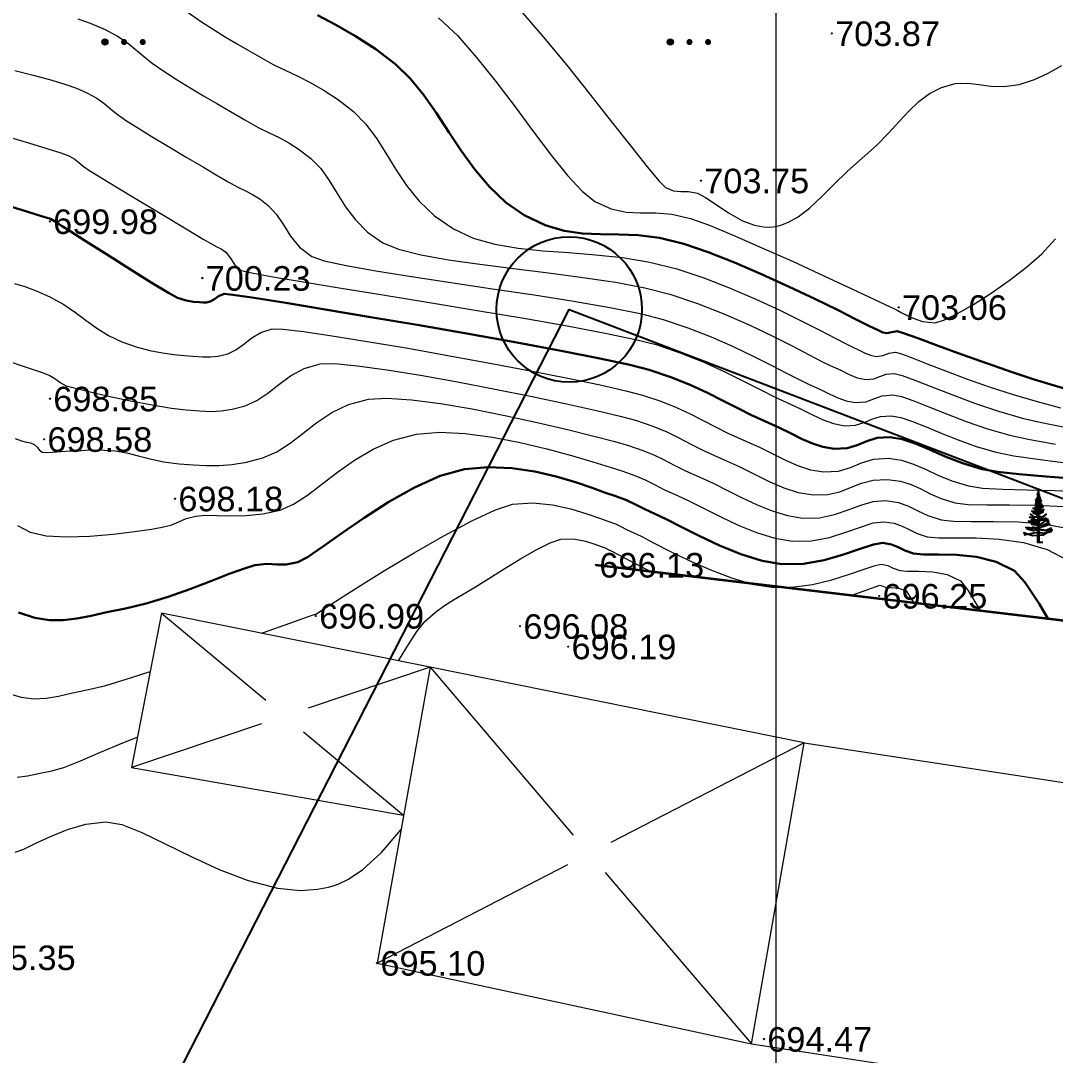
# Model space of a CAD drawing. Header units: feet. Extents: x 3381 to 1374491, y 675186 to 8751562.
# Drawn here: x 686582.54 to 686624.69, y 4376197.73 to 4376239.87 of the extents above; entities that cross this region are included whole.
import ezdxf

# ---------------------------------------------------------------- set-up
doc = ezdxf.new("R2010")
doc.units = ezdxf.units.FT
doc.header["$MEASUREMENT"] = 0
doc.header["$PDMODE"] = 34
doc.header["$PDSIZE"] = 0.01
doc.layers.get('0').update_dxf_attribs({"linetype": 'CONTINUOUS'})
for name, color, linetype in [('0_Point_Height', 2, 'CONTINUOUS'), ('0_Point_Point', 7, 'CONTINUOUS'), ('Aqaclar', 3, 'CONTINUOUS'), ('col bitkisi', 7, 'CONTINUOUS')]:
    doc.layers.add(name, color=color, linetype=linetype)
for name, color, linetype, lineweight in [('ANA HORIZONTAL', 24, 'CONTINUOUS', 30), ('das hasar', 5, 'CONTINUOUS', 0), ('das tikili', 5, 'CONTINUOUS', 0), ('HORIZANTAL', 24, 'CONTINUOUS', 13), ('km setka', 170, 'CONTINUOUS', 15)]:
    doc.layers.add(name, color=color, linetype=linetype, lineweight=lineweight)
doc.styles.get("Standard").update_dxf_attribs({"font": 'arial.ttf', "height": 2.5})
doc.linetypes.add('FENCELINE2', pattern='A,6.35,-2.54,[132,ltypeshp.shx,S=2.54,R=0,X=-2.54,Y=0],-2.54,25.4', length=36.83)

msp = doc.modelspace()

# ---------------------------------------------------------------- hatches: boundary and pattern name
at = {"layer": 'col bitkisi', "ltscale": 1.5}
h = msp.add_hatch(color=256, dxfattribs=at)
edge = h.paths.add_edge_path()
edge.add_arc((686585.974, 4376239.002), 0.125, 0, 360)
h = msp.add_hatch(color=256, dxfattribs=at)
edge = h.paths.add_edge_path()
edge.add_arc((686586.756, 4376239.002), 0.125, 0, 360)
h = msp.add_hatch(color=256, dxfattribs=at)
edge = h.paths.add_edge_path()
edge.add_arc((686587.515, 4376239.002), 0.125, 0, 360)
h = msp.add_hatch(color=256, dxfattribs=at)
edge = h.paths.add_edge_path()
edge.add_arc((686609.003, 4376239.002), 0.125, 0, 360)
h = msp.add_hatch(color=256, dxfattribs=at)
edge = h.paths.add_edge_path()
edge.add_arc((686609.785, 4376239.002), 0.125, 0, 360)
h = msp.add_hatch(color=256, dxfattribs=at)
edge = h.paths.add_edge_path()
edge.add_arc((686610.544, 4376239.002), 0.125, 0, 360)

# ---------------------------------------------------------------- linework, layer by layer
msp.add_lwpolyline([(686561.888, 4376144.109), (686604.888, 4376228.109), (686685.888, 4376197.109), (686653.888, 4376116.109)], close=True)
msp.add_circle((686604.888, 4376228.109), 2.961)
at = {"linetype": 'Continuous'}
for points, knots in [([(686613.86, 4376350.079), (686615.681, 4376346.609), (686621.987, 4376334.591), (686631.884, 4376316.609), (686645.879, 4376297.345), (686656.65, 4376277.147), (686667.613, 4376259.262), (686676.741, 4376241.858), (686690.156, 4376223.337), (686706.755, 4376209.048), (686718.29, 4376194.211), (686726.22, 4376183.729), (686737.538, 4376171.81), (686745.787, 4376161.118), (686750.231, 4376155.358)], [0, 0, 0, 0, 11.75951, 40.72321, 61.46233, 83.054979, 109.290717, 124.392744, 141.962718, 177.533008, 189.558821, 198.276488, 216.955448, 238.768866, 238.768866, 238.768866, 238.768866]), ([(686618.617, 4376329.549), (686614.677, 4376325.786), (686614.149, 4376325.735), (686612.56, 4376325.576), (686611.496, 4376325.459), (686608.545, 4376325.052), (686606.668, 4376324.698), (686603.89, 4376323.82), (686602.938, 4376323.449), (686601.448, 4376322.712), (686600.888, 4376322.395), (686599.727, 4376321.64), (686599.14, 4376321.193), (686598.024, 4376320.244), (686597.495, 4376319.74), (686596.253, 4376318.469), (686595.563, 4376317.682), (686594.452, 4376316.364), (686594.018, 4376315.834), (686593.161, 4376314.788), (686592.737, 4376314.267), (686591.47, 4376312.712), (686590.638, 4376311.684), (686588.158, 4376308.616), (686586.531, 4376306.593), (686583.622, 4376302.998), (686582.346, 4376301.428), (686580.31, 4376298.949), (686579.568, 4376298.051), (686578.136, 4376296.33), (686577.447, 4376295.507), (686576.218, 4376294.053), (686575.684, 4376293.424), (686574.315, 4376291.823), (686573.442, 4376290.818), (686572.01, 4376288.876), (686571.423, 4376287.966), (686570.658, 4376286.313), (686570.409, 4376285.609), (686570.175, 4376284.487), (686570.121, 4376284.094), (686570.073, 4376283.3), (686570.078, 4376282.904), (686570.198, 4376281.304), (686570.513, 4376280.131), (686571.225, 4376278.287), (686571.562, 4376277.58), (686572.287, 4376276.244), (686572.679, 4376275.612), (686573.966, 4376273.69), (686574.914, 4376272.496), (686576.378, 4376270.562), (686576.929, 4376269.812), (686577.93, 4376268.28), (686578.377, 4376267.503), (686579.047, 4376266.033), (686579.289, 4376265.346), (686579.634, 4376263.91), (686579.739, 4376263.169), (686579.817, 4376261.572), (686579.77, 4376260.718), (686579.506, 4376259.038), (686579.29, 4376258.207), (686578.494, 4376255.973), (686577.763, 4376254.62), (686576.29, 4376252.473), (686575.636, 4376251.645), (686574.245, 4376250.037), (686573.506, 4376249.254), (686572.005, 4376247.702), (686571.243, 4376246.933), (686569.921, 4376245.549), (686569.356, 4376244.941), (686568.261, 4376243.688), (686567.733, 4376243.049), (686566.193, 4376241.102), (686565.228, 4376239.765), (686563.529, 4376237.301), (686562.781, 4376236.18), (686561.312, 4376233.911), (686560.593, 4376232.765), (686558.492, 4376229.291), (686557.166, 4376226.927), (686554.77, 4376222.238), (686553.691, 4376219.917), (686552.027, 4376215.893), (686551.39, 4376214.209), (686550.232, 4376210.803), (686549.71, 4376209.086), (686548.697, 4376205.458), (686548.214, 4376203.545), (686547.431, 4376200.253), (686547.116, 4376198.876), (686546.502, 4376196.111), (686546.207, 4376194.723), (686545.783, 4376192.55), (686545.637, 4376191.775), (686545.398, 4376190.375), (686545.303, 4376189.756), (686545.063, 4376187.792), (686544.987, 4376186.448), (686544.99, 4376183.432), (686545.111, 4376181.76), (686545.551, 4376178.468), (686545.868, 4376176.849), (686546.508, 4376174.133), (686546.801, 4376173.025), (686547.366, 4376171.027), (686547.632, 4376170.134), (686548.125, 4376168.52), (686548.351, 4376167.79), (686548.847, 4376166.316), (686549.116, 4376165.576), (686549.572, 4376164.485), (686549.728, 4376164.132), (686550.231, 4376163.078), (686550.592, 4376162.417), (686551.273, 4376161.147), (686551.593, 4376160.538), (686551.991, 4376159.636), (686552.112, 4376159.332), (686552.299, 4376158.778), (686552.37, 4376158.531), (686552.493, 4376158.007), (686552.545, 4376157.734), (686552.679, 4376156.898), (686552.741, 4376156.307), (686550.557, 4376151.893)], [0, 0, 0, 0, 1.504182, 1.504182, 4.512547, 4.512547, 9.897023, 9.897023, 12.795834, 12.795834, 14.604059, 14.604059, 16.662244, 16.662244, 18.72043, 18.72043, 21.69221, 21.69221, 23.690537, 23.690537, 25.688865, 25.688865, 29.68552, 29.68552, 37.678831, 37.678831, 43.858623, 43.858623, 47.338723, 47.338723, 50.479181, 50.479181, 52.843093, 52.843093, 56.452422, 56.452422, 59.343353, 59.343353, 61.301717, 61.301717, 62.310714, 62.310714, 63.319712, 63.319712, 66.426739, 66.426739, 68.50177, 68.50177, 70.576802, 70.576802, 75.092259, 75.092259, 77.984383, 77.984383, 80.876507, 80.876507, 83.368148, 83.368148, 85.859789, 85.859789, 88.693846, 88.693846, 91.527902, 91.527902, 96.504404, 96.504404, 99.813748, 99.813748, 103.123092, 103.123092, 106.359907, 106.359907, 108.778682, 108.778682, 111.197456, 111.197456, 116.035005, 116.035005, 120.025858, 120.025858, 124.016711, 124.016711, 131.998417, 131.998417, 139.538843, 139.538843, 144.840516, 144.840516, 150.142189, 150.142189, 155.992549, 155.992549, 160.212599, 160.212599, 164.43265, 164.43265, 166.77754, 166.77754, 168.584028, 168.584028, 172.423705, 172.423705, 177.221179, 177.221179, 182.018653, 182.018653, 185.384546, 185.384546, 188.140377, 188.140377, 190.397291, 190.397291, 192.654204, 192.654204, 193.73589, 193.73589, 195.899262, 195.899262, 198.062634, 198.062634, 199.190084, 199.190084, 200.13488, 200.13488, 201.079676, 201.079676, 202.923933, 202.923933, 202.923933, 202.923933]), ([(686622.52, 4376323.079), (686614.958, 4376322.799), (686614.429, 4376322.748), (686612.851, 4376322.59), (686611.814, 4376322.475), (686609.013, 4376322.087), (686607.305, 4376321.756), (686604.888, 4376320.988), (686604.08, 4376320.669), (686602.831, 4376320.047), (686602.362, 4376319.779), (686601.213, 4376319.021), (686600.543, 4376318.475), (686599.232, 4376317.251), (686598.595, 4376316.575), (686597.331, 4376315.14), (686596.705, 4376314.38), (686594.558, 4376311.759), (686593.079, 4376309.934), (686590.152, 4376306.308), (686588.702, 4376304.508), (686584.315, 4376299.085), (686581.339, 4376295.443), (686577.62, 4376291.07), (686577.135, 4376290.508), (686576.194, 4376289.398), (686575.738, 4376288.848), (686574.75, 4376287.56), (686574.253, 4376286.824), (686573.566, 4376285.505), (686573.339, 4376284.919), (686573.151, 4376284.079), (686573.112, 4376283.819), (686573.076, 4376283.29), (686573.078, 4376283.014), (686573.162, 4376281.905), (686573.392, 4376281.002), (686573.944, 4376279.576), (686574.188, 4376279.047), (686574.726, 4376278.027), (686575.02, 4376277.532), (686576.104, 4376275.852), (686576.996, 4376274.706), (686578.514, 4376272.715), (686579.127, 4376271.899), (686580.297, 4376270.163), (686580.852, 4376269.245), (686581.599, 4376267.691), (686581.845, 4376267.096), (686582.255, 4376265.861), (686582.417, 4376265.23), (686582.774, 4376263.316), (686582.843, 4376262.011), (686582.672, 4376259.61), (686582.471, 4376258.515), (686581.869, 4376256.404), (686581.468, 4376255.385), (686580.514, 4376253.446), (686579.963, 4376252.525), (686578.582, 4376250.51), (686577.719, 4376249.445), (686575.934, 4376247.439), (686575.013, 4376246.494), (686573.347, 4376244.787), (686572.598, 4376244.021), (686571.421, 4376242.746), (686570.976, 4376242.242), (686570.104, 4376241.207), (686569.678, 4376240.678), (686568.424, 4376239.062), (686567.619, 4376237.945), (686566.092, 4376235.736), (686565.365, 4376234.649), (686563.944, 4376232.46), (686563.249, 4376231.355), (686561.22, 4376228.012), (686559.94, 4376225.744), (686557.563, 4376221.128), (686556.466, 4376218.781), (686554.812, 4376214.778), (686554.196, 4376213.144), (686553.073, 4376209.836), (686552.565, 4376208.159), (686551.567, 4376204.577), (686551.087, 4376202.667), (686550.316, 4376199.414), (686550.01, 4376198.074), (686549.419, 4376195.401), (686549.135, 4376194.066), (686548.72, 4376191.94), (686548.571, 4376191.145), (686548.338, 4376189.757), (686548.249, 4376189.16), (686548.112, 4376187.966), (686548.062, 4376187.366), (686547.967, 4376185.557), (686547.976, 4376184.342), (686548.166, 4376181.209), (686548.446, 4376179.3), (686549.236, 4376175.493), (686549.743, 4376173.594), (686550.489, 4376171.053), (686550.683, 4376170.412), (686551.076, 4376169.134), (686551.274, 4376168.505), (686551.668, 4376167.343), (686551.863, 4376166.807), (686552.215, 4376165.933), (686552.363, 4376165.588), (686552.645, 4376164.981), (686552.776, 4376164.715), (686553.056, 4376164.171), (686553.203, 4376163.896), (686553.654, 4376163.055), (686553.969, 4376162.476), (686554.494, 4376161.404), (686554.711, 4376160.924), (686555.031, 4376160.081), (686555.148, 4376159.728), (686555.345, 4376159.009), (686555.423, 4376158.652), (686555.618, 4376157.594), (686555.695, 4376156.905), (686555.773, 4376156.163), (686555.781, 4376156.082), (686557.516, 4376151.77)], [0, 0, 0, 0, 1.519576, 1.519576, 4.558728, 4.558728, 9.930594, 9.930594, 12.837598, 12.837598, 14.698947, 14.698947, 17.596272, 17.596272, 20.493598, 20.493598, 23.430765, 23.430765, 30.540606, 30.540606, 37.650448, 37.650448, 51.870131, 51.870131, 53.943342, 53.943342, 56.016553, 56.016553, 58.839775, 58.839775, 61.186701, 61.186701, 62.257023, 62.257023, 63.327345, 63.327345, 66.426341, 66.426341, 68.26825, 68.26825, 70.110159, 70.110159, 74.62153, 74.62153, 77.595, 77.595, 80.568471, 80.568471, 82.304355, 82.304355, 84.04024, 84.04024, 87.512009, 87.512009, 90.504027, 90.504027, 93.496045, 93.496045, 96.488063, 96.488063, 100.372173, 100.372173, 104.256283, 104.256283, 107.517701, 107.517701, 109.618427, 109.618427, 111.719153, 111.719153, 115.920605, 115.920605, 119.858792, 119.858792, 123.796978, 123.796978, 131.673352, 131.673352, 139.553481, 139.553481, 144.894421, 144.894421, 150.235361, 150.235361, 156.190392, 156.190392, 160.321983, 160.321983, 164.453574, 164.453574, 166.899961, 166.899961, 168.797126, 168.797126, 170.694291, 170.694291, 174.488621, 174.488621, 180.488906, 180.488906, 186.48919, 186.48919, 188.508696, 188.508696, 190.528201, 190.528201, 192.322947, 192.322947, 193.52533, 193.52533, 194.478712, 194.478712, 195.432094, 195.432094, 197.338858, 197.338858, 198.784376, 198.784376, 199.759029, 199.759029, 200.733681, 200.733681, 202.682985, 202.682985, 202.923933, 202.923933, 202.923933, 202.923933])]:
    msp.add_open_spline(points, degree=3, knots=knots, dxfattribs=at)
at = {"layer": '0_Point_Point'}
for p in [(686615.581, 4376239.353, 703.865), (686610.252, 4376233.357, 703.75), (686583.728, 4376231.697, 699.981), (686589.944, 4376229.388, 700.225), (686618.305, 4376228.199, 703.064), (686583.736, 4376224.476, 698.853), (686583.495, 4376222.824, 698.58), (686588.829, 4376220.403, 698.176), (686605.977, 4376217.704, 696.134), (686617.51, 4376216.441, 696.249), (686594.568, 4376215.625, 696.985), (686602.884, 4376215.209, 696.077), (686604.845, 4376214.377, 696.193), (686597.059, 4376201.489), (686612.82, 4376198.392, 694.473)]:
    msp.add_point(p, dxfattribs=at)
at = {"layer": 'ANA HORIZONTAL', "color": 16, "lineweight": 30}
for points, elevation in [([(686594.632, 4376240.091), (686595.382, 4376239.704), (686596.186, 4376239.245), (686597.012, 4376238.706), (686597.827, 4376238.083), (686598.418, 4376237.508), (686598.962, 4376236.839), (686599.478, 4376236.106), (686599.984, 4376235.337), (686600.501, 4376234.56), (686601.046, 4376233.804), (686601.641, 4376233.098), (686602.302, 4376232.471), (686603.05, 4376231.95), (686603.903, 4376231.54), (686604.684, 4376231.309), (686605.425, 4376231.203), (686606.154, 4376231.174), (686606.902, 4376231.168), (686607.697, 4376231.136), (686608.57, 4376231.027), (686609.55, 4376230.788), (686610.541, 4376230.449), (686611.624, 4376230.021), (686612.745, 4376229.538), (686613.852, 4376229.033), (686614.891, 4376228.54), (686615.808, 4376228.091), (686616.551, 4376227.72), (686617.067, 4376227.461), (686617.301, 4376227.345), (686617.498, 4376227.252), (686617.658, 4376227.177), (686617.823, 4376227.138), (686618.03, 4376227.181), (686618.239, 4376227.226), (686618.499, 4376227.145), (686619.086, 4376226.935), (686619.91, 4376226.634), (686620.884, 4376226.278), (686621.919, 4376225.904), (686622.928, 4376225.551), (686623.821, 4376225.254), (686624.511, 4376225.051), (686625.192, 4376224.846)], 702.5), ([(686581.571, 4376232.464), (686582.614, 4376232.152), (686583.397, 4376231.913), (686583.756, 4376231.795), (686583.925, 4376231.708), (686584.052, 4376231.623), (686584.212, 4376231.517), (686584.517, 4376231.324), (686585.17, 4376230.907), (686586.035, 4376230.357), (686586.978, 4376229.761), (686587.864, 4376229.207), (686588.558, 4376228.785), (686588.926, 4376228.583), (686589.279, 4376228.473), (686589.585, 4376228.421), (686589.821, 4376228.402), (686589.982, 4376228.392), (686590.111, 4376228.397), (686590.265, 4376228.432), (686590.433, 4376228.528), (686590.603, 4376228.657), (686590.826, 4376228.746), (686591.181, 4376228.707), (686592.05, 4376228.578), (686593.338, 4376228.374), (686594.952, 4376228.111), (686596.794, 4376227.802), (686598.771, 4376227.464), (686600.788, 4376227.111), (686602.75, 4376226.758), (686604.562, 4376226.421), (686606.128, 4376226.113), (686607.355, 4376225.852), (686608.147, 4376225.65), (686609.026, 4376225.352), (686609.811, 4376225.036), (686610.518, 4376224.713), (686611.161, 4376224.392), (686611.755, 4376224.086), (686612.315, 4376223.805), (686612.854, 4376223.559), (686613.429, 4376223.3), (686613.925, 4376223.053), (686614.37, 4376222.832), (686614.793, 4376222.647), (686615.222, 4376222.511), (686615.685, 4376222.435), (686616.202, 4376222.459), (686616.62, 4376222.585), (686617.007, 4376222.748), (686617.427, 4376222.879), (686617.947, 4376222.913), (686618.45, 4376222.825), (686618.982, 4376222.644), (686619.559, 4376222.401), (686620.196, 4376222.127), (686620.908, 4376221.852), (686621.711, 4376221.608), (686622.328, 4376221.498), (686623.211, 4376221.402), (686624.306, 4376221.309), (686625.557, 4376221.209)], 700), ([(686582.451, 4376215.764), (686583.117, 4376215.556), (686583.712, 4376215.46), (686584.27, 4376215.456), (686584.824, 4376215.522), (686585.409, 4376215.637), (686586.058, 4376215.781), (686586.806, 4376215.931), (686587.652, 4376216.129), (686588.544, 4376216.404), (686589.437, 4376216.721), (686590.284, 4376217.044), (686591.038, 4376217.337), (686591.654, 4376217.565), (686592.086, 4376217.691), (686592.576, 4376217.743), (686592.97, 4376217.727), (686593.359, 4376217.724), (686593.833, 4376217.813), (686594.228, 4376218.02), (686594.84, 4376218.436), (686595.625, 4376218.995), (686596.539, 4376219.629), (686597.54, 4376220.274), (686598.583, 4376220.862), (686599.625, 4376221.328), (686600.623, 4376221.606), (686601.591, 4376221.692), (686602.553, 4376221.649), (686603.484, 4376221.511), (686604.357, 4376221.308), (686605.146, 4376221.075), (686605.824, 4376220.842), (686606.365, 4376220.644), (686606.743, 4376220.512), (686607.222, 4376220.341), (686607.583, 4376220.172), (686607.941, 4376219.987), (686608.407, 4376219.773), (686608.833, 4376219.569), (686609.441, 4376219.258), (686610.183, 4376218.886), (686611.013, 4376218.501), (686611.882, 4376218.148), (686612.743, 4376217.877), (686613.548, 4376217.733), (686614.431, 4376217.747), (686615.277, 4376217.898), (686616.056, 4376218.123), (686616.734, 4376218.357), (686617.278, 4376218.537), (686617.656, 4376218.6), (686618.011, 4376218.537), (686618.282, 4376218.423), (686618.554, 4376218.289), (686618.911, 4376218.164), (686619.317, 4376218.128), (686619.924, 4376218.13), (686620.664, 4376218.117), (686621.473, 4376218.036), (686622.284, 4376217.836), (686623.031, 4376217.463), (686623.449, 4376217.001), (686624.042, 4376216.105), (686624.389, 4376215.517)], 697.5)]:
    msp.add_lwpolyline(points, dxfattribs=dict(at, elevation=elevation))
at = {"layer": 'Aqaclar', "color": 3}
msp.add_lwpolyline([(686624.181, 4376218.621), (686623.969, 4376218.613), (686623.973, 4376218.908), (686623.765, 4376218.884), (686623.556, 4376218.96), (686623.405, 4376219.014), (686623.556, 4376218.96), (686623.43, 4376218.933), (686623.556, 4376218.96), (686623.809, 4376219.014), (686623.974, 4376219.021), (686623.973, 4376218.908), (686624.018, 4376218.913), (686624.022, 4376218.615), (686624.018, 4376218.913), (686624.195, 4376218.933), (686624.361, 4376219.027), (686624.529, 4376219.071), (686624.361, 4376219.027), (686624.555, 4376219.135), (686624.361, 4376219.027), (686624.22, 4376218.99), (686624.017, 4376219.019), (686624.018, 4376218.913), (686624.017, 4376219.019), (686623.999, 4376219.022), (686623.974, 4376219.021), (686623.976, 4376219.144), (686623.974, 4376219.143), (686623.803, 4376219.103), (686623.544, 4376219.176), (686623.803, 4376219.103), (686623.974, 4376219.143), (686623.976, 4376219.144), (686623.976, 4376219.19), (686623.967, 4376219.192), (686623.752, 4376219.241), (686623.882, 4376219.211), (686623.809, 4376219.2), (686623.481, 4376219.233), (686623.809, 4376219.2), (686623.882, 4376219.211), (686623.977, 4376219.226), (686623.976, 4376219.19), (686623.977, 4376219.226), (686624.014, 4376219.232), (686624.017, 4376219.019), (686624.015, 4376219.144), (686624.018, 4376219.143), (686624.321, 4376219.111), (686624.523, 4376219.2), (686624.321, 4376219.111), (686624.015, 4376219.144), (686624.014, 4376219.232), (686624.125, 4376219.249), (686624.422, 4376219.459), (686624.16, 4376219.273), (686624.182, 4376219.265), (686624.466, 4376219.362), (686624.182, 4376219.265), (686624.075, 4376219.305), (686624.013, 4376219.315), (686624.014, 4376219.232), (686624.013, 4376219.315), (686623.978, 4376219.321), (686623.977, 4376219.226), (686623.978, 4376219.321), (686623.715, 4376219.362), (686623.978, 4376219.321), (686623.979, 4376219.37), (686623.91, 4376219.37), (686623.588, 4376219.492), (686623.91, 4376219.37), (686623.979, 4376219.37), (686623.98, 4376219.473), (686623.891, 4376219.435), (686623.683, 4376219.484), (686623.891, 4376219.435), (686624.011, 4376219.486), (686624.013, 4376219.37), (686623.979, 4376219.37), (686624.013, 4376219.37), (686624.013, 4376219.315), (686624.013, 4376219.37), (686624.094, 4376219.37), (686624.292, 4376219.503), (686624.384, 4376219.565), (686624.292, 4376219.503), (686624.315, 4376219.5), (686624.409, 4376219.516), (686624.315, 4376219.5), (686624.157, 4376219.524), (686624.129, 4376219.537), (686624.011, 4376219.486), (686624.129, 4376219.537), (686624.308, 4376219.613), (686624.129, 4376219.537), (686624.068, 4376219.565), (686624.176, 4376219.589), (686624.068, 4376219.565), (686623.999, 4376219.597), (686624.01, 4376219.592), (686624.01, 4376219.552), (686624.068, 4376219.565), (686624.01, 4376219.552), (686624.011, 4376219.486), (686624.01, 4376219.552), (686623.981, 4376219.545), (686623.98, 4376219.473), (686623.981, 4376219.545), (686623.885, 4376219.524), (686623.708, 4376219.532), (686623.885, 4376219.524), (686623.981, 4376219.545), (686623.982, 4376219.637), (686624.037, 4376219.629), (686624.009, 4376219.633), (686624.01, 4376219.592), (686624.009, 4376219.633), (686623.982, 4376219.637), (686623.809, 4376219.662), (686623.677, 4376219.767), (686623.809, 4376219.662), (686623.873, 4376219.653), (686623.809, 4376219.613), (686623.639, 4376219.654), (686623.809, 4376219.613), (686623.873, 4376219.653), (686623.983, 4376219.721), (686623.982, 4376219.637), (686624.009, 4376219.633), (686624.008, 4376219.697), (686624.169, 4376219.654), (686624.308, 4376219.775), (686624.169, 4376219.654), (686624.008, 4376219.697), (686624.007, 4376219.778), (686624.195, 4376219.864), (686623.967, 4376219.759), (686623.784, 4376219.824), (686623.967, 4376219.759), (686623.984, 4376219.767), (686623.983, 4376219.721), (686623.985, 4376219.878), (686623.967, 4376219.872), (686623.879, 4376219.864), (686623.733, 4376219.888), (686623.879, 4376219.864), (686623.967, 4376219.872), (686623.985, 4376219.878), (686624.006, 4376219.886), (686624.007, 4376219.778), (686624.006, 4376219.886), (686624.226, 4376219.961), (686624.12, 4376219.925), (686624.195, 4376219.921), (686624.043, 4376219.929), (686623.929, 4376219.986), (686623.986, 4376219.957), (686623.985, 4376219.878), (686624.006, 4376219.886), (686624.005, 4376219.979), (686623.879, 4376219.945), (686623.79, 4376220.018), (686623.879, 4376219.945), (686623.986, 4376219.974), (686623.986, 4376219.957), (686623.986, 4376219.974), (686624.087, 4376220.002), (686624.188, 4376220.083), (686624.087, 4376220.002), (686624.005, 4376219.979), (686624.004, 4376220.021), (686624.037, 4376220.018), (686624.163, 4376220.131), (686624.037, 4376220.018), (686624.004, 4376220.021), (686623.987, 4376220.022), (686623.986, 4376219.974), (686623.987, 4376220.022), (686623.847, 4376220.034), (686623.987, 4376220.022), (686623.987, 4376220.038), (686623.86, 4376220.123), (686623.987, 4376220.038), (686623.988, 4376220.149), (686623.992, 4376220.148), (686623.879, 4376220.196), (686623.992, 4376220.148), (686624.1, 4376220.212), (686624.003, 4376220.154), (686624.004, 4376220.021), (686624.004, 4376220.087), (686624.144, 4376220.18), (686624.004, 4376220.087), (686624.002, 4376220.224), (686624.062, 4376220.237), (686624.119, 4376220.301), (686624.062, 4376220.237), (686624.002, 4376220.224), (686623.989, 4376220.221), (686623.988, 4376220.149), (686623.989, 4376220.221), (686623.948, 4376220.212), (686623.898, 4376220.277), (686623.948, 4376220.212), (686623.989, 4376220.221), (686623.991, 4376220.315), (686623.879, 4376220.342), (686624.011, 4376220.31), (686624.1, 4376220.358), (686624.011, 4376220.31), (686624.001, 4376220.312), (686624.002, 4376220.224), (686624.001, 4376220.312), (686624, 4376220.356), (686624.081, 4376220.399), (686624, 4376220.356), (686623.999, 4376220.429), (686624.03, 4376220.423), (686623.999, 4376220.429), (686623.948, 4376220.439), (686623.992, 4376220.431), (686623.991, 4376220.315), (686623.991, 4376220.358), (686623.948, 4376220.366), (686623.991, 4376220.358), (686623.991, 4376220.389), (686623.917, 4376220.415), (686623.991, 4376220.389), (686623.992, 4376220.431), (686623.992, 4376220.47), (686623.967, 4376220.48), (686623.999, 4376220.467), (686624.03, 4376220.455), (686624.056, 4376220.423), (686624.042, 4376220.44), (686624.075, 4376220.463), (686624.03, 4376220.431), (686624.042, 4376220.44), (686624.03, 4376220.455), (686623.999, 4376220.467), (686623.999, 4376220.429), (686623.999, 4376220.467), (686623.998, 4376220.53), (686624.037, 4376220.561), (686624.003, 4376220.534), (686624.024, 4376220.52), (686624.003, 4376220.534), (686623.993, 4376220.54), (686623.948, 4376220.569), (686623.993, 4376220.54), (686623.994, 4376220.599), (686623.967, 4376220.633), (686623.994, 4376220.599), (686623.996, 4376220.722), (686623.998, 4376220.537), (686623.998, 4376220.53), (686623.998, 4376220.537), (686623.993, 4376220.54), (686623.993, 4376220.526), (686623.998, 4376220.53), (686623.986, 4376220.52), (686623.993, 4376220.526), (686623.992, 4376220.47)], dxfattribs=at)
at = {"layer": 'col bitkisi', "lineweight": 13, "ltscale": 1.5}
for centre in [(686585.974, 4376239.002), (686609.003, 4376239.002)]:
    msp.add_circle(centre, 0.125, dxfattribs=at)
at = {"layer": 'das hasar', "color": 0, "linetype": 'FENCELINE2', "lineweight": 35, "ltscale": 0.35, "elevation": 696.134}
msp.add_lwpolyline([(686605.977, 4376217.704), (686663.125, 4376210.914)], dxfattribs=at)
at = {"layer": 'das tikili', "color": 0, "lineweight": 20}
for points in [[(686599.221, 4376213.535), (686588.281, 4376215.745), (686587.05, 4376209.46), (686598.14, 4376207.511)], [(686588.281, 4376215.745), (686592.533, 4376212.194)], [(686599.221, 4376213.535), (686594.249, 4376211.871)], [(686599.221, 4376213.535), (686597.059, 4376201.489), (686612.306, 4376198.194), (686614.463, 4376210.457), (686599.221, 4376213.535)], [(686599.221, 4376213.535), (686605.05, 4376206.702)], [(686592.352, 4376211.235), (686587.05, 4376209.46)], [(686594.068, 4376210.912), (686598.14, 4376207.511)], [(686614.463, 4376210.457), (686606.587, 4376206.399)], [(686614.463, 4376210.457), (686640.725, 4376206.439)], [(686604.81, 4376205.483), (686597.059, 4376201.489)], [(686606.347, 4376205.18), (686612.306, 4376198.194)], [(686612.306, 4376198.194), (686634.029, 4376194.871)]]:
    msp.add_lwpolyline(points, dxfattribs=at)
at = {"layer": 'HORIZANTAL', "color": 16, "linetype": 'Continuous', "lineweight": 20}
for points, elevation in [([(686589.359, 4376240.205), (686589.909, 4376239.823), (686590.466, 4376239.466), (686590.914, 4376239.192), (686591.328, 4376238.949), (686591.783, 4376238.686), (686592.354, 4376238.352), (686592.828, 4376238.092), (686593.318, 4376237.85), (686593.826, 4376237.606), (686594.355, 4376237.337), (686594.908, 4376237.023), (686595.487, 4376236.642), (686596.095, 4376236.172), (686596.594, 4376235.671), (686597.024, 4376235.095), (686597.422, 4376234.469), (686597.823, 4376233.814), (686598.262, 4376233.155), (686598.776, 4376232.515), (686599.4, 4376231.918), (686600.17, 4376231.387), (686600.973, 4376231.02), (686601.857, 4376230.77), (686602.81, 4376230.608), (686603.818, 4376230.503), (686604.869, 4376230.424), (686605.953, 4376230.34), (686607.055, 4376230.222), (686608.165, 4376230.039), (686609.269, 4376229.761), (686610.368, 4376229.392), (686611.449, 4376228.974), (686612.489, 4376228.53), (686613.461, 4376228.082), (686614.34, 4376227.653), (686615.1, 4376227.267), (686615.715, 4376226.945), (686616.161, 4376226.711), (686616.412, 4376226.588), (686616.7, 4376226.454), (686616.938, 4376226.335), (686617.159, 4376226.245), (686617.395, 4376226.198), (686617.674, 4376226.233), (686617.9, 4376226.324), (686618.181, 4376226.364), (686618.42, 4376226.299), (686618.859, 4376226.136), (686619.467, 4376225.898), (686620.213, 4376225.607), (686621.065, 4376225.285), (686621.993, 4376224.955), (686622.965, 4376224.64), (686623.951, 4376224.362), (686624.898, 4376224.108)], 702), ([(686602.901, 4376240.284), (686603.828, 4376239.212), (686604.783, 4376238.056), (686605.724, 4376236.881), (686606.612, 4376235.755), (686607.406, 4376234.745), (686608.064, 4376233.917), (686608.546, 4376233.338), (686608.811, 4376233.076), (686609.138, 4376232.948), (686609.432, 4376232.921), (686609.741, 4376232.913), (686610.111, 4376232.843), (686610.444, 4376232.672), (686610.873, 4376232.38), (686611.38, 4376232.04), (686611.946, 4376231.726), (686612.431, 4376231.545), (686612.806, 4376231.474), (686613.059, 4376231.467), (686613.186, 4376231.478), (686613.295, 4376231.494), (686613.506, 4376231.544), (686613.813, 4376231.66), (686614.206, 4376231.883), (686614.687, 4376232.255), (686615.172, 4376232.705), (686615.678, 4376233.208), (686616.222, 4376233.738), (686616.822, 4376234.271), (686617.402, 4376234.79), (686617.893, 4376235.291), (686618.326, 4376235.764), (686618.729, 4376236.197), (686619.131, 4376236.58), (686619.561, 4376236.902), (686620.048, 4376237.153), (686620.614, 4376237.311), (686621.114, 4376237.333), (686621.585, 4376237.279), (686622.065, 4376237.21), (686622.594, 4376237.187), (686623.208, 4376237.272), (686623.834, 4376237.472), (686624.401, 4376237.74), (686624.957, 4376238.052)], 703.5), ([(686584.869, 4376239.947), (686585.377, 4376239.776), (686585.987, 4376239.507), (686586.487, 4376239.236), (686586.875, 4376238.977), (686587.205, 4376238.716), (686587.53, 4376238.443), (686587.903, 4376238.145), (686588.378, 4376237.811), (686588.918, 4376237.465), (686589.453, 4376237.136), (686589.989, 4376236.816), (686590.534, 4376236.496), (686591.094, 4376236.169), (686591.675, 4376235.827), (686592.214, 4376235.527), (686592.668, 4376235.302), (686593.073, 4376235.108), (686593.465, 4376234.899), (686593.883, 4376234.631), (686594.362, 4376234.261), (686594.767, 4376233.845), (686595.113, 4376233.362), (686595.437, 4376232.837), (686595.779, 4376232.296), (686596.176, 4376231.763), (686596.667, 4376231.264), (686597.289, 4376230.824), (686597.933, 4376230.562), (686598.845, 4376230.334), (686599.969, 4376230.132), (686601.247, 4376229.948), (686602.623, 4376229.772), (686604.04, 4376229.597), (686605.442, 4376229.414), (686606.772, 4376229.215), (686607.973, 4376228.99), (686608.989, 4376228.733), (686610.108, 4376228.354), (686611.191, 4376227.927), (686612.212, 4376227.479), (686613.147, 4376227.036), (686613.97, 4376226.623), (686614.657, 4376226.267), (686615.183, 4376225.994), (686615.522, 4376225.831), (686615.946, 4376225.634), (686616.296, 4376225.46), (686616.621, 4376225.327), (686616.968, 4376225.257), (686617.288, 4376225.282), (686617.544, 4376225.375), (686617.8, 4376225.47), (686618.122, 4376225.501), (686618.447, 4376225.422), (686618.969, 4376225.232), (686619.655, 4376224.962), (686620.472, 4376224.64), (686621.389, 4376224.299), (686622.373, 4376223.966), (686623.391, 4376223.674), (686624.19, 4376223.491), (686625.342, 4376223.257)], 701.5), ([(686599.56, 4376239.994), (686600.33, 4376239.264), (686601.115, 4376238.378), (686601.903, 4376237.393), (686602.679, 4376236.364), (686603.431, 4376235.346), (686604.146, 4376234.396), (686604.81, 4376233.57), (686605.409, 4376232.924), (686605.931, 4376232.513), (686606.602, 4376232.21), (686607.209, 4376232.079), (686607.793, 4376232.047), (686608.397, 4376232.041), (686609.062, 4376231.988), (686609.831, 4376231.816), (686610.557, 4376231.554), (686611.559, 4376231.141), (686612.739, 4376230.626), (686614.002, 4376230.057), (686615.252, 4376229.483), (686616.392, 4376228.952), (686617.326, 4376228.513), (686617.958, 4376228.213), (686618.191, 4376228.102), (686618.25, 4376228.079), (686618.403, 4376227.987), (686618.782, 4376227.792), (686619.282, 4376227.614), (686619.796, 4376227.569), (686620.169, 4376227.685), (686620.704, 4376227.944), (686621.353, 4376228.316), (686622.068, 4376228.774), (686622.803, 4376229.288), (686623.509, 4376229.831), (686624.14, 4376230.374), (686624.694, 4376230.991)], 703), ([(686582.308, 4376237.842), (686583.045, 4376237.65), (686583.711, 4376237.47), (686584.302, 4376237.295), (686584.814, 4376237.119), (686585.244, 4376236.936), (686585.638, 4376236.719), (686585.933, 4376236.51), (686586.191, 4376236.297), (686586.475, 4376236.064), (686586.848, 4376235.798), (686587.269, 4376235.532), (686587.863, 4376235.169), (686588.56, 4376234.75), (686589.29, 4376234.314), (686589.986, 4376233.9), (686590.577, 4376233.55), (686590.996, 4376233.302), (686591.382, 4376233.09), (686591.7, 4376232.935), (686591.988, 4376232.791), (686592.285, 4376232.612), (686592.629, 4376232.35), (686592.963, 4376231.984), (686593.243, 4376231.55), (686593.535, 4376231.09), (686593.903, 4376230.646), (686594.409, 4376230.261), (686594.904, 4376230.092), (686595.796, 4376229.898), (686597.006, 4376229.683), (686598.456, 4376229.452), (686600.066, 4376229.208), (686601.758, 4376228.956), (686603.455, 4376228.699), (686605.077, 4376228.442), (686606.545, 4376228.187), (686607.782, 4376227.941), (686608.708, 4376227.705), (686609.713, 4376227.366), (686610.668, 4376226.99), (686611.562, 4376226.598), (686612.38, 4376226.208), (686613.11, 4376225.84), (686613.737, 4376225.516), (686614.249, 4376225.254), (686614.633, 4376225.073), (686615.091, 4376224.865), (686615.477, 4376224.671), (686615.826, 4376224.506), (686616.169, 4376224.383), (686616.54, 4376224.317), (686616.963, 4376224.349), (686617.3, 4376224.472), (686617.638, 4376224.598), (686618.064, 4376224.638), (686618.424, 4376224.563), (686618.921, 4376224.389), (686619.538, 4376224.145), (686620.256, 4376223.855), (686621.056, 4376223.548), (686621.921, 4376223.249), (686622.831, 4376222.985), (686623.58, 4376222.825), (686624.693, 4376222.628)], 701), ([(686582.036, 4376235.141), (686582.867, 4376234.897), (686583.608, 4376234.672), (686584.179, 4376234.487), (686584.5, 4376234.366), (686584.742, 4376234.228), (686584.917, 4376234.095), (686585.088, 4376233.952), (686585.317, 4376233.786), (686585.697, 4376233.551), (686586.426, 4376233.11), (686587.36, 4376232.547), (686588.359, 4376231.948), (686589.279, 4376231.397), (686589.979, 4376230.979), (686590.317, 4376230.777), (686590.531, 4376230.664), (686590.703, 4376230.577), (686590.897, 4376230.439), (686591.082, 4376230.208), (686591.258, 4376229.938), (686591.528, 4376229.698), (686591.888, 4376229.61), (686592.732, 4376229.456), (686593.973, 4376229.246), (686595.521, 4376228.992), (686597.29, 4376228.704), (686599.191, 4376228.394), (686601.135, 4376228.072), (686603.035, 4376227.75), (686604.802, 4376227.438), (686606.349, 4376227.148), (686607.587, 4376226.891), (686608.427, 4376226.678), (686609.439, 4376226.333), (686610.371, 4376225.958), (686611.22, 4376225.571), (686611.985, 4376225.193), (686612.662, 4376224.845), (686613.249, 4376224.546), (686613.744, 4376224.316), (686614.312, 4376224.057), (686614.792, 4376223.816), (686615.225, 4376223.611), (686615.652, 4376223.458), (686616.113, 4376223.376), (686616.545, 4376223.396), (686616.895, 4376223.502), (686617.219, 4376223.637), (686617.57, 4376223.747), (686618.006, 4376223.776), (686618.4, 4376223.703), (686618.874, 4376223.546), (686619.422, 4376223.328), (686620.04, 4376223.071), (686620.724, 4376222.798), (686621.469, 4376222.532), (686622.271, 4376222.296), (686622.998, 4376222.153), (686624.07, 4376221.995), (686625.41, 4376221.822)], 700.5), ([(686582.285, 4376229.171), (686582.708, 4376229.039), (686583.174, 4376228.864), (686583.731, 4376228.618), (686584.296, 4376228.313), (686584.776, 4376227.991), (686585.214, 4376227.664), (686585.647, 4376227.347), (686586.117, 4376227.052), (686586.663, 4376226.793), (686587.248, 4376226.587), (686587.803, 4376226.439), (686588.319, 4376226.338), (686588.787, 4376226.273), (686589.2, 4376226.234), (686589.549, 4376226.209), (686589.954, 4376226.182), (686590.277, 4376226.177), (686590.593, 4376226.213), (686590.978, 4376226.309), (686591.313, 4376226.468), (686591.626, 4376226.699), (686591.952, 4376226.952), (686592.327, 4376227.175), (686592.785, 4376227.318), (686593.225, 4376227.306), (686594.067, 4376227.208), (686595.236, 4376227.038), (686596.654, 4376226.811), (686598.247, 4376226.541), (686599.937, 4376226.241), (686601.649, 4376225.926), (686603.306, 4376225.61), (686604.832, 4376225.308), (686606.152, 4376225.033), (686607.189, 4376224.8), (686607.866, 4376224.622), (686608.612, 4376224.371), (686609.252, 4376224.115), (686609.816, 4376223.855), (686610.338, 4376223.592), (686610.849, 4376223.328), (686611.38, 4376223.064), (686611.965, 4376222.802), (686612.633, 4376222.5), (686613.21, 4376222.214), (686613.728, 4376221.956), (686614.22, 4376221.741), (686614.719, 4376221.583), (686615.258, 4376221.495), (686615.859, 4376221.522), (686616.345, 4376221.669), (686616.795, 4376221.858), (686617.284, 4376222.011), (686617.889, 4376222.05), (686618.426, 4376221.968), (686618.916, 4376221.809), (686619.396, 4376221.6), (686619.903, 4376221.365), (686620.475, 4376221.13), (686621.151, 4376220.919), (686621.725, 4376220.835), (686622.529, 4376220.793), (686623.518, 4376220.769), (686624.647, 4376220.74), (686625.872, 4376220.682)], 699.5), ([(686581.889, 4376226.058), (686582.767, 4376225.762), (686583.417, 4376225.537), (686583.735, 4376225.417), (686583.976, 4376225.272), (686584.156, 4376225.134), (686584.401, 4376225.003), (686584.716, 4376224.912), (686585.321, 4376224.764), (686586.119, 4376224.583), (686587.012, 4376224.394), (686587.901, 4376224.22), (686588.689, 4376224.086), (686589.277, 4376224.017), (686589.84, 4376223.979), (686590.297, 4376223.96), (686590.714, 4376223.976), (686591.157, 4376224.046), (686591.692, 4376224.185), (686592.167, 4376224.398), (686592.61, 4376224.706), (686593.055, 4376225.059), (686593.536, 4376225.407), (686594.088, 4376225.7), (686594.745, 4376225.89), (686595.332, 4376225.902), (686596.26, 4376225.818), (686597.452, 4376225.655), (686598.834, 4376225.431), (686600.333, 4376225.163), (686601.873, 4376224.868), (686603.38, 4376224.563), (686604.779, 4376224.266), (686605.996, 4376223.994), (686606.956, 4376223.765), (686607.585, 4376223.595), (686608.294, 4376223.354), (686608.858, 4376223.12), (686609.348, 4376222.881), (686609.834, 4376222.629), (686610.386, 4376222.353), (686611.075, 4376222.045), (686611.806, 4376221.714), (686612.455, 4376221.391), (686613.052, 4376221.095), (686613.627, 4376220.844), (686614.21, 4376220.657), (686614.831, 4376220.554), (686615.417, 4376220.568), (686615.908, 4376220.687), (686616.35, 4376220.859), (686616.787, 4376221.034), (686617.266, 4376221.16), (686617.831, 4376221.188), (686618.381, 4376221.112), (686618.822, 4376220.976), (686619.209, 4376220.8), (686619.596, 4376220.604), (686620.038, 4376220.407), (686620.591, 4376220.23), (686621.132, 4376220.161), (686621.891, 4376220.146), (686622.825, 4376220.149), (686623.889, 4376220.139), (686625.041, 4376220.081)], 699), ([(686582.313, 4376222.853), (686582.574, 4376222.762), (686582.775, 4376222.711), (686582.939, 4376222.675), (686583.097, 4376222.609), (686583.216, 4376222.501), (686583.296, 4376222.388), (686583.417, 4376222.301), (686583.595, 4376222.279), (686583.859, 4376222.295), (686584.185, 4376222.324), (686584.551, 4376222.345), (686584.858, 4376222.357), (686585.183, 4376222.375), (686585.539, 4376222.387), (686585.938, 4376222.383), (686586.391, 4376222.353), (686586.861, 4376222.274), (686587.324, 4376222.154), (686587.812, 4376222.02), (686588.361, 4376221.901), (686589.005, 4376221.824), (686589.565, 4376221.786), (686590.092, 4376221.758), (686590.614, 4376221.756), (686591.155, 4376221.795), (686591.743, 4376221.892), (686592.406, 4376222.061), (686592.983, 4376222.309), (686593.522, 4376222.661), (686594.052, 4376223.075), (686594.606, 4376223.506), (686595.212, 4376223.91), (686595.901, 4376224.243), (686596.704, 4376224.462), (686597.458, 4376224.502), (686598.459, 4376224.435), (686599.638, 4376224.28), (686600.93, 4376224.059), (686602.268, 4376223.795), (686603.584, 4376223.508), (686604.813, 4376223.22), (686605.887, 4376222.953), (686606.74, 4376222.728), (686607.305, 4376222.567), (686607.89, 4376222.369), (686608.355, 4376222.175), (686608.76, 4376221.978), (686609.161, 4376221.77), (686609.617, 4376221.542), (686610.186, 4376221.287), (686610.749, 4376221.03), (686611.331, 4376220.74), (686611.928, 4376220.44), (686612.537, 4376220.154), (686613.155, 4376219.905), (686613.778, 4376219.717), (686614.403, 4376219.614), (686615.088, 4376219.628), (686615.698, 4376219.757), (686616.252, 4376219.947), (686616.769, 4376220.142), (686617.27, 4376220.286), (686617.772, 4376220.325), (686618.301, 4376220.244), (686618.713, 4376220.097), (686619.087, 4376219.912), (686619.5, 4376219.718), (686620.031, 4376219.542), (686620.541, 4376219.482), (686621.27, 4376219.475), (686622.168, 4376219.479), (686623.185, 4376219.456), (686624.272, 4376219.364), (686625.377, 4376219.164)], 698.5), ([(686582.418, 4376219.312), (686582.934, 4376219.033), (686583.586, 4376218.891), (686584.427, 4376218.849), (686585.366, 4376218.881), (686586.314, 4376218.962), (686587.179, 4376219.066), (686587.872, 4376219.167), (686588.302, 4376219.239), (686588.693, 4376219.341), (686588.99, 4376219.464), (686589.286, 4376219.589), (686589.677, 4376219.697), (686590.05, 4376219.728), (686590.529, 4376219.72), (686591.095, 4376219.704), (686591.729, 4376219.713), (686592.41, 4376219.78), (686593.119, 4376219.937), (686593.661, 4376220.174), (686594.222, 4376220.539), (686594.813, 4376220.988), (686595.447, 4376221.48), (686596.136, 4376221.973), (686596.894, 4376222.424), (686597.732, 4376222.792), (686598.664, 4376223.034), (686599.606, 4376223.109), (686600.654, 4376223.059), (686601.762, 4376222.913), (686602.883, 4376222.697), (686603.969, 4376222.439), (686604.973, 4376222.167), (686605.848, 4376221.908), (686606.548, 4376221.69), (686607.024, 4376221.539), (686607.565, 4376221.352), (686607.984, 4376221.169), (686608.359, 4376220.978), (686608.77, 4376220.769), (686609.296, 4376220.53), (686609.791, 4376220.3), (686610.386, 4376219.999), (686611.056, 4376219.663), (686611.775, 4376219.327), (686612.518, 4376219.027), (686613.26, 4376218.797), (686613.976, 4376218.673), (686614.759, 4376218.687), (686615.488, 4376218.828), (686616.154, 4376219.035), (686616.752, 4376219.249), (686617.274, 4376219.412), (686617.714, 4376219.462), (686618.125, 4376219.399), (686618.446, 4376219.285), (686618.737, 4376219.141), (686619.058, 4376218.99), (686619.471, 4376218.853), (686619.939, 4376218.804), (686620.623, 4376218.803), (686621.464, 4376218.801), (686622.403, 4376218.754), (686623.385, 4376218.614), (686624.349, 4376218.336), (686625.238, 4376217.872)], 698), ([(686592.355, 4376214.922), (686592.434, 4376214.95), (686593.501, 4376215.329), (686594.227, 4376215.589), (686594.495, 4376215.685), (686594.546, 4376215.689), (686594.769, 4376215.834), (686595.375, 4376216.224), (686596.27, 4376216.793), (686597.364, 4376217.471), (686598.564, 4376218.194), (686599.778, 4376218.893), (686600.913, 4376219.501), (686601.879, 4376219.952), (686602.583, 4376220.178), (686603.401, 4376220.231), (686604.203, 4376220.152), (686604.95, 4376219.989), (686605.602, 4376219.791), (686606.119, 4376219.606), (686606.463, 4376219.484), (686606.766, 4376219.376), (686606.995, 4376219.268), (686607.222, 4376219.152), (686607.517, 4376219.016), (686607.814, 4376218.87), (686608.32, 4376218.608), (686608.987, 4376218.268), (686609.769, 4376217.891), (686610.621, 4376217.516), (686611.494, 4376217.181), (686612.343, 4376216.927), (686613.121, 4376216.792), (686613.961, 4376216.794), (686614.796, 4376216.911), (686615.589, 4376217.101), (686616.303, 4376217.322), (686616.9, 4376217.53), (686617.344, 4376217.683), (686617.597, 4376217.737), (686617.868, 4376217.679), (686618.079, 4376217.578), (686618.351, 4376217.476), (686618.659, 4376217.453), (686619.129, 4376217.455), (686619.692, 4376217.425), (686620.28, 4376217.31), (686620.824, 4376217.055), (686621.12, 4376216.68), (686621.628, 4376215.851), (686621.632, 4376215.844)], 697), ([(686597.937, 4376213.795), (686598.27, 4376214.354), (686598.673, 4376214.988), (686599.01, 4376215.403), (686599.441, 4376215.781), (686599.809, 4376216.054), (686600.169, 4376216.279), (686600.571, 4376216.512), (686601.07, 4376216.81), (686601.606, 4376217.148), (686602.236, 4376217.546), (686602.901, 4376217.955), (686603.546, 4376218.325), (686604.112, 4376218.606), (686604.542, 4376218.75), (686605.059, 4376218.761), (686605.543, 4376218.67), (686605.936, 4376218.545), (686606.182, 4376218.456), (686606.345, 4376218.396), (686606.469, 4376218.333), (686606.628, 4376218.259), (686606.86, 4376218.138), (686607.365, 4376217.872), (686608.082, 4376217.507), (686608.228, 4376217.437)], 696.5), ([(686616.395, 4376216.466), (686616.905, 4376216.643), (686617.352, 4376216.81), (686617.539, 4376216.874), (686617.665, 4376216.837), (686617.791, 4376216.787), (686617.984, 4376216.783), (686618.3, 4376216.763), (686618.618, 4376216.646), (686618.804, 4376216.352), (686618.906, 4376216.168)], 696.5), ([(686581.968, 4376212.495), (686582.558, 4376212.318), (686583.08, 4376212.254), (686583.575, 4376212.279), (686584.084, 4376212.365), (686584.648, 4376212.489), (686585.309, 4376212.624), (686586.005, 4376212.798), (686587.051, 4376213.116), (686587.815, 4376213.365)], 697), ([(686582.398, 4376209.059), (686582.814, 4376209.108), (686583.269, 4376209.204), (686583.813, 4376209.316), (686584.3, 4376209.46), (686584.976, 4376209.727), (686585.794, 4376210.074), (686586.705, 4376210.456), (686587.29, 4376210.686)], 696.5), ([(686582.316, 4376206.009), (686582.673, 4376206.133), (686583.16, 4376206.365), (686583.757, 4376206.648), (686584.445, 4376206.926), (686585.203, 4376207.142), (686586.011, 4376207.24), (686586.658, 4376207.127), (686587.474, 4376206.806), (686588.428, 4376206.347), (686589.49, 4376205.822), (686590.627, 4376205.299), (686591.808, 4376204.85), (686593.003, 4376204.545), (686593.947, 4376204.45), (686594.638, 4376204.491), (686595.087, 4376204.58), (686595.307, 4376204.644), (686595.503, 4376204.717), (686595.894, 4376204.908), (686596.476, 4376205.302), (686597.237, 4376205.995), (686598.035, 4376206.928)], 696)]:
    msp.add_lwpolyline(points, dxfattribs=dict(at, elevation=elevation))
at = {"layer": 'km setka', "flags": 128}
msp.add_lwpolyline([(686613.306, 4376427.956), (686613.306, 4375972.172)], dxfattribs=at)

# ---------------------------------------------------------------- texts
at = {"layer": '0_Point_Height', "color": 0}
for s, p in [('703.87', (686615.717, 4376238.839, 703.865)), ('703.75', (686610.388, 4376232.843, 703.75)), ('699.98', (686583.864, 4376231.183, 699.981)), ('700.23', (686590.08, 4376228.874, 700.225)), ('703.06', (686618.441, 4376227.685, 703.064)), ('698.85', (686583.872, 4376223.962, 698.853)), ('698.58', (686583.631, 4376222.31, 698.58)), ('698.18', (686588.965, 4376219.889, 698.176)), ('696.13', (686606.113, 4376217.19, 696.134)), ('696.25', (686617.646, 4376215.927, 696.249)), ('696.99', (686594.704, 4376215.111, 696.985)), ('696.08', (686603.02, 4376214.695, 696.077)), ('696.19', (686604.981, 4376213.863, 696.193)), ('695.35', (686580.51, 4376201.201, 695.351)), ('695.10', (686597.195, 4376200.975)), ('694.47', (686612.956, 4376197.878, 694.473))]:
    msp.add_text(s, height=1, dxfattribs=at).set_placement(p)

doc.saveas('drawing.dxf')
